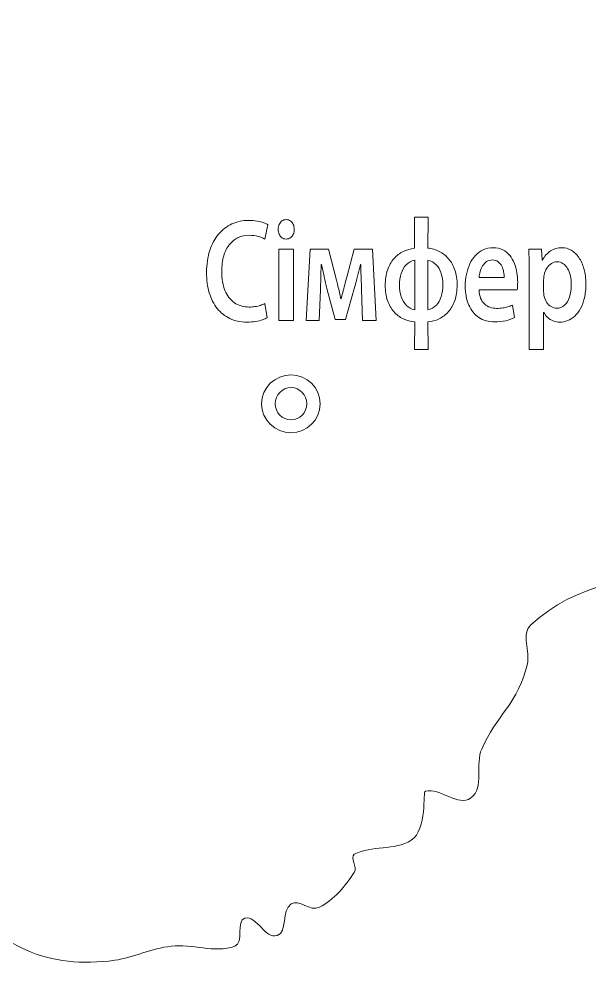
# Model space of a CAD drawing. Header units: millimetres. Extents: x -411 to 410, y -37 to 395.
# Drawn here: x 258.08 to 279.83, y -36.67 to -0.48 of the extents above; entities that cross this region are included whole.
import ezdxf

# ---------------------------------------------------------------- set-up
doc = ezdxf.new("R2010")
doc.units = ezdxf.units.MM
doc.header["$MEASUREMENT"] = 0
doc.layers.add('layer 1', color=7, linetype='Continuous')

msp = doc.modelspace()

# ---------------------------------------------------------------- linework, layer by layer
at = {"layer": 'layer 1', "color": 53, "lineweight": 20}
msp.add_open_spline([(253.2498, 28.8409), (253.2498, 28.8409), (253.658, 29.173), (253.658, 29.173), (253.658, 29.173), (253.658, 29.173), (252.7892, 31.8048), (252.7892, 31.8048), (252.7892, 31.8048), (252.7892, 31.8048), (254.1441, 32.3415), (254.1441, 32.3415), (254.1441, 32.3415), (254.1441, 32.3415), (255.2672, 31.3955), (255.2672, 31.3955), (255.2672, 31.3955), (255.2672, 31.3955), (260.7101, 31.268), (260.7101, 31.268), (260.7101, 31.268), (260.7101, 31.268), (262.1136, 29.9906), (262.1136, 29.9906), (262.1136, 29.9906), (262.1136, 29.9906), (264.2875, 28.5591), (264.2875, 28.5591), (264.2875, 28.5591), (264.2875, 28.5591), (268.3744, 26.6953), (268.3744, 26.6953), (268.3744, 26.6953), (268.3744, 26.6953), (273.3557, 26.4132), (273.3557, 26.4132), (273.3557, 26.4132), (273.3557, 26.4132), (275.3745, 23.0659), (275.3745, 23.0659), (275.3745, 23.0659), (275.3745, 23.0659), (276.9072, 23.1176), (276.9072, 23.1176), (276.9072, 23.1176), (276.9072, 23.1176), (278.4651, 24.3437), (278.4651, 24.3437), (278.4651, 24.3437), (278.4651, 24.3437), (278.9516, 24.4719), (278.9516, 24.4719), (278.9516, 24.4719), (279.1814, 23.9341), (280.1515, 23.5007), (280.281, 23.0659), (280.281, 23.0659), (280.3816, 22.5819), (280.0499, 22.0706), (280.0003, 21.5835), (280.0003, 21.5835), (279.973, 21.2263), (280.2035, 20.7932), (280.0003, 20.511), (280.0003, 20.511), (279.7691, 20.2044), (279.2578, 20.3081), (278.9254, 20.1031), (278.9254, 20.1031), (278.0834, 19.5667), (274.6345, 15.7854), (277.5715, 16.884), (277.5715, 16.884), (277.9549, 17.0112), (278.2115, 17.4197), (278.5164, 17.675), (278.5164, 17.675), (279.283, 18.3661), (282.3243, 21.6868), (283.4987, 21.1766), (283.4987, 21.1766), (283.9838, 20.972), (281.5822, 19.3101), (281.4806, 19.1582), (281.4806, 19.1582), (281.2263, 18.7237), (280.918, 17.9313), (281.3528, 17.675), (281.3528, 17.675), (281.8637, 17.3695), (283.3713, 19.1582), (284.0358, 18.494), (284.0358, 18.494), (284.4189, 18.1105), (284.4189, 17.4197), (284.2911, 16.884), (284.2911, 16.884), (284.163, 16.296), (283.3713, 15.989), (283.3713, 15.4027), (283.3713, 15.4027), (283.3713, 14.0732), (286.1053, 16.1437), (286.3089, 16.2191), (286.3089, 16.2191), (286.5914, 16.2698), (287.1009, 15.9387), (286.9983, 15.6576), (286.9983, 15.6576), (286.7688, 15.1715), (285.9768, 15.1715), (285.6467, 14.7374), (285.6467, 14.7374), (285.4914, 14.509), (285.3639, 13.8944), (285.6467, 13.9202), (285.6467, 13.9202), (286.1053, 13.9457), (287.9429, 15.7334), (287.7913, 14.2017), (287.7913, 14.2017), (287.7658, 13.8689), (286.9486, 13.5113), (287.2546, 13.3835), (287.2546, 13.3835), (287.9191, 13.1027), (288.736, 13.7673), (289.4016, 13.5113), (289.4016, 13.5113), (289.8866, 13.359), (290.0393, 12.7196), (290.3462, 12.3097), (290.3462, 12.3097), (291.1124, 11.315), (294.6894, 7.0214), (293.8468, 5.847), (293.8468, 5.847), (293.309, 5.1311), (292.0836, 5.2589), (291.4186, 4.646), (291.4186, 4.646), (291.0883, 4.3394), (291.2147, 3.7255), (291.0121, 3.3166), (291.0121, 3.3166), (290.8568, 2.9083), (290.2701, 2.6541), (290.3462, 2.2196), (290.3462, 2.2196), (290.3958, 1.8865), (290.9336, 1.6567), (291.2915, 1.6815), (291.2915, 1.6815), (292.9517, 1.9123), (292.1339, 4.0586), (292.2376, 3.9822), (292.2376, 3.9822), (293.2835, 3.0875), (293.4117, 0.5071), (295.1745, 0.7617), (295.1745, 0.7617), (295.5325, 0.7889), (295.6361, 1.4011), (295.992, 1.4262), (295.992, 1.4262), (296.505, 1.4518), (297.0652, 1.2226), (297.4745, 0.8909), (297.4745, 0.8909), (297.7807, 0.6346), (297.6529, -0.0297), (298.0112, -0.1833), (298.0112, -0.1833), (299.0072, -0.6432), (300.2591, -0.3611), (301.2296, -0.8461), (301.2296, -0.8461), (301.664, -1.077), (301.4587, -1.972), (301.8938, -2.2014), (301.8938, -2.2014), (302.1742, -2.3534), (302.2776, -1.6392), (302.5839, -1.5359), (302.5839, -1.5359), (302.8395, -1.4349), (303.1199, -1.7663), (303.3759, -1.6647), (303.3759, -1.6647), (304.9865, -1.026), (302.7379, -0.3611), (302.3024, -0.0548), (302.3024, -0.0548), (301.7929, 0.3031), (301.2558, 0.6859), (300.8214, 1.1462), (300.8214, 1.1462), (300.3614, 1.6815), (300.1313, 2.3974), (299.6211, 2.9083), (299.6211, 2.9083), (299.4675, 3.0609), (299.084, 2.8573), (298.9551, 3.0368), (298.9551, 3.0368), (297.9333, 4.2881), (297.2192, 5.7705), (296.248, 7.0731), (296.248, 7.0731), (295.7378, 7.7887), (295.0725, 8.4012), (294.5103, 9.0916), (294.5103, 9.0916), (292.9007, 11.0336), (291.3432, 13.0269), (289.9366, 15.1208), (289.9366, 15.1208), (289.8346, 15.2745), (289.6048, 15.6841), (289.3237, 16.194), (289.3237, 16.194), (289.3237, 16.194), (289.6048, 16.3483), (289.6048, 16.3483), (289.6048, 16.3483), (289.6048, 16.3483), (290.218, 15.989), (290.218, 15.989), (290.218, 15.989), (290.8055, 15.0957), (291.4442, 14.2272), (292.0836, 13.3835), (292.0836, 13.3835), (293.0544, 12.106), (294.2302, 11.0336), (295.1745, 9.7565), (295.1745, 9.7565), (297.6271, 6.5112), (299.5687, 2.2699), (303.3759, 0.3541), (303.3759, 0.3541), (305.8543, -0.8734), (306.5189, 0.4044), (308.7654, 1.2988), (308.7654, 1.2988), (309.1499, 1.4518), (309.6873, 1.2481), (309.9674, 1.5544), (309.9674, 1.5544), (310.8108, 2.4494), (312.3952, 7.7638), (313.8772, 7.4814), (313.8772, 7.4814), (314.9501, 7.2526), (313.5448, 5.591), (313.7229, 5.1828), (313.7229, 5.1828), (314.1842, 4.2116), (316.7635, 3.3683), (317.7599, 3.4461), (317.7599, 3.4461), (319.3691, 3.5725), (319.4459, 6.0513), (320.1859, 7.0731), (320.1859, 7.0731), (320.3657, 7.3273), (320.8253, 7.0731), (321.1319, 7.2009), (321.1319, 7.2009), (321.566, 7.4311), (321.8216, 8.0432), (322.3319, 8.1462), (322.3319, 8.1462), (323.509, 8.3767), (324.7596, 7.9933), (325.9616, 8.1462), (325.9616, 8.1462), (326.2675, 8.1724), (326.446, 8.7588), (326.7526, 8.683), (326.7526, 8.683), (327.4936, 8.5028), (327.9529, 7.737), (328.6439, 7.4814), (328.6439, 7.4814), (329.1542, 7.2774), (330.0991, 7.8131), (330.7906, 7.6102), (330.7906, 7.6102), (331.2491, 7.4814), (331.5558, 6.9959), (332.0171, 6.945), (332.0171, 6.945), (332.5007, 6.8681), (332.9868, 7.3025), (333.4726, 7.2009), (333.4726, 7.2009), (333.7537, 7.1496), (333.8309, 6.7417), (334.0087, 6.5367), (334.0087, 6.5367), (334.4176, 6.0768), (334.9033, 5.7705), (335.0567, 5.386), (335.0567, 5.386), (335.0567, 5.386), (334.9278, 4.6722), (334.9278, 4.6722), (334.9278, 4.6722), (334.8517, 4.5441), (334.7246, 4.3911), (334.5706, 4.2371), (334.5706, 4.2371), (333.4209, 3.2143), (331.3012, 5.1056), (330.6621, 3.7004), (330.6621, 3.7004), (330.4578, 3.2924), (331.5558, 2.9083), (331.328, 2.5004), (331.328, 2.5004), (331.071, 1.9888), (330.0991, 2.3974), (329.7168, 1.963), (329.7168, 1.963), (329.2048, 1.3763), (330.0234, 0.2787), (329.9968, -0.3097), (329.9968, -0.3097), (329.9724, -0.822), (329.5886, -1.2816), (329.5886, -1.7918), (329.5886, -1.7918), (329.5886, -2.661), (329.6926, -3.5557), (329.9968, -4.3477), (329.9968, -4.3477), (330.1512, -4.8063), (331.071, -4.9599), (330.9428, -5.4195), (330.9428, -5.4195), (330.6621, -6.3921), (329.8952, -7.2344), (329.0515, -7.7198), (329.0515, -7.7198), (328.491, -8.0268), (327.7751, -7.3866), (327.1612, -7.5655), (327.1612, -7.5655), (326.498, -7.7708), (326.1146, -8.6131), (325.4245, -8.7926), (325.4245, -8.7926), (324.7596, -8.9445), (324.0709, -8.5883), (323.4067, -8.5118), (323.4067, -8.5118), (322.7673, -8.4605), (319.9058, -8.1284), (319.3691, -8.384), (319.3691, -8.384), (318.8086, -8.6651), (318.6025, -9.4565), (318.0413, -9.7372), (318.0413, -9.7372), (317.3764, -10.0194), (316.5596, -9.7893), (315.8685, -9.9939), (315.8685, -9.9939), (315.41, -10.1462), (315.0531, -11.0912), (314.6668, -10.8118), (314.6668, -10.8118), (314.0299, -10.3253), (314.362, -9.1505), (313.8772, -8.5118), (313.8772, -8.5118), (312.8041, -7.1317), (308.5115, -6.0083), (306.8768, -6.3655), (306.8768, -6.3655), (305.9053, -6.5953), (302.0985, -9.0482), (302.712, -10.2747), (302.712, -10.2747), (302.8905, -10.6068), (303.7073, -10.5565), (303.6574, -10.9382), (303.6574, -10.9382), (303.6057, -11.3227), (302.865, -11.0912), (302.5839, -11.3471), (302.5839, -11.3471), (301.7402, -12.1137), (302.6114, -12.8282), (302.4306, -13.0852), (302.4306, -13.0852), (301.869, -13.9275), (300.6677, -11.2451), (299.2121, -12.8282), (299.2121, -12.8282), (298.9042, -13.1617), (299.084, -13.7742), (298.8019, -14.1576), (298.8019, -14.1576), (298.2665, -14.9752), (296.6824, -15.103), (296.4013, -15.6394), (296.4013, -15.6394), (296.0692, -16.2781), (296.4781, -17.0967), (296.248, -17.7864), (296.248, -17.7864), (295.9155, -18.833), (295.0991, -20.0863), (293.8468, -19.3959), (293.8468, -19.3959), (293.5398, -19.2426), (293.6945, -18.6797), (293.4375, -18.4757), (293.4375, -18.4757), (293.208, -18.2704), (291.4442, -17.7336), (291.1644, -17.7864), (291.1644, -17.7864), (290.4744, -17.9142), (289.9125, -18.3989), (289.2731, -18.6035), (289.2731, -18.6035), (288.7887, -18.7565), (288.276, -18.7317), (287.7913, -18.8599), (287.7913, -18.8599), (287.3824, -18.9866), (286.9983, -19.2426), (286.5914, -19.3959), (286.5914, -19.3959), (286.0536, -19.6005), (285.4659, -19.6767), (284.9808, -19.932), (284.9808, -19.932), (284.4189, -20.2124), (284.0616, -20.7753), (283.4987, -21.0044), (283.4987, -21.0044), (281.5068, -21.8991), (279.3098, -21.9246), (277.5715, -23.5603), (277.5715, -23.5603), (277.2138, -23.9169), (277.5459, -24.5553), (277.4443, -25.041), (277.4443, -25.041), (277.1115, -26.5224), (276.243, -27.0344), (275.7059, -28.2863), (275.7059, -28.2863), (275.4503, -28.8479), (275.8089, -29.767), (275.298, -30.1515), (275.298, -30.1515), (274.8123, -30.5091), (274.1236, -29.7419), (273.5603, -29.8962), (273.5603, -29.8962), (273.4583, -29.8962), (273.6361, -31.3525), (273.0236, -31.7604), (273.0236, -31.7604), (272.3855, -32.17), (271.5163, -31.9402), (270.8525, -32.2978), (270.8525, -32.2978), (270.674, -32.4256), (270.9793, -32.7832), (270.8525, -32.9872), (270.8525, -32.9872), (270.521, -33.4984), (270.0853, -34.0348), (269.5237, -34.3156), (269.5237, -34.3156), (269.1912, -34.4944), (268.7324, -33.9848), (268.4502, -34.1881), (268.4502, -34.1881), (268.0678, -34.4431), (268.3224, -35.2613), (267.9152, -35.3884), (267.9152, -35.3884), (267.4535, -35.5424), (267.1476, -34.6226), (266.6877, -34.7242), (266.6877, -34.7242), (266.3311, -34.8262), (266.6619, -35.6692), (266.3046, -35.7984), (266.3046, -35.7984), (265.5377, -36.0788), (264.6696, -35.695), (263.8775, -35.7984), (263.8775, -35.7984), (263.1361, -35.8745), (262.4471, -36.2311), (261.7323, -36.3341), (261.7323, -36.3341), (259.2532, -36.6662), (257.1582, -35.8745), (255.9576, -33.6507), (255.9576, -33.6507), (255.7802, -33.3175), (256.0089, -32.7563), (255.6762, -32.5789), (255.6762, -32.5789), (254.6037, -32.0167), (253.2246, -32.8601), (252.4567, -32.5789), (252.4567, -32.5789), (252.0481, -32.4256), (251.8445, -31.915), (251.5114, -31.6332), (251.5114, -31.6332), (251.1803, -31.378), (250.6694, -31.3015), (250.4389, -30.9676), (250.4389, -30.9676), (250.0551, -30.4075), (249.6203, -29.7419), (249.7747, -29.078), (249.7747, -29.078), (249.8253, -28.7208), (250.338, -29.665), (250.6945, -29.6147), (250.6945, -29.6147), (250.925, -29.5896), (250.5667, -29.1038), (250.6945, -28.9512), (250.6945, -28.9512), (251.2072, -28.3897), (252.3809, -28.3377), (252.9945, -27.8767), (252.9945, -27.8767), (254.7315, -26.498), (252.9166, -23.9948), (253.1216, -22.3587), (253.1216, -22.3587), (253.2246, -21.5405), (253.6332, -20.7753), (254.0666, -20.0863), (254.0666, -20.0863), (254.3225, -19.6767), (255.0633, -19.6005), (255.1404, -19.14), (255.1404, -19.14), (255.395, -17.4526), (255.3451, -15.6911), (255.0119, -14.0295), (255.0119, -14.0295), (254.3997, -11.0419), (252.0746, -8.3327), (249.2383, -7.3105), (249.2383, -7.3105), (248.5992, -7.0818), (247.8585, -7.2344), (247.2201, -7.4376), (247.2201, -7.4376), (246.682, -7.6178), (246.4019, -8.3075), (245.8659, -8.384), (245.8659, -8.384), (245.2268, -8.4863), (242.4931, -7.0049), (241.9574, -6.6456), (241.9574, -6.6456), (240.2707, -5.446), (239.5293, -3.504), (237.7923, -2.2014), (237.7923, -2.2014), (237.2569, -1.7918), (236.8466, -1.1025), (236.1828, -1.0001), (236.1828, -1.0001), (234.7765, -0.7707), (231.7886, -0.8734), (230.5369, -1.7918), (230.5369, -1.7918), (230.0005, -2.2259), (229.7442, -3.0696), (229.0793, -3.2742), (229.0793, -3.2742), (228.2111, -3.5557), (225.248, -2.2014), (224.6345, -1.6647), (224.6345, -1.6647), (224.4305, -1.4855), (224.9934, -1.1276), (224.8897, -0.8461), (224.8897, -0.8461), (224.7874, -0.4369), (223.9192, -0.1833), (224.0987, 0.2249), (224.0987, 0.2249), (225.0954, 2.4494), (227.9814, 3.4964), (229.871, 4.7745), (229.871, 4.7745), (230.5879, 5.2589), (231.0472, 6.2804), (231.8909, 6.4085), (231.8909, 6.4085), (232.3511, 6.4595), (232.1207, 5.2844), (232.5547, 5.1828), (232.5547, 5.1828), (232.9892, 5.0808), (233.4997, 5.5645), (233.6279, 5.9999), (233.6279, 5.9999), (233.806, 6.5112), (233.0415, 7.1757), (233.3722, 7.6102), (233.3722, 7.6102), (234.2928, 8.8873), (235.6722, 9.8319), (237.0003, 10.7018), (237.0003, 10.7018), (238.2774, 11.5452), (240.1425, 11.5452), (241.1647, 12.7196), (241.1647, 12.7196), (241.984, 13.6398), (241.318, 15.2989), (241.9574, 16.3483), (241.9574, 16.3483), (242.1865, 16.6791), (242.3657, 13.7163), (243.8471, 13.9202), (243.8471, 13.9202), (245.1242, 14.0987), (246.3, 14.7887), (247.3483, 15.5294), (247.3483, 15.5294), (247.986, 15.989), (248.1903, 16.9333), (248.83, 17.4197), (248.83, 17.4197), (249.2631, 17.7529), (249.8767, 17.8287), (250.4389, 17.8287), (250.4389, 17.8287), (250.8992, 17.8287), (251.3333, 17.3185), (251.7677, 17.4197), (251.7677, 17.4197), (252.2772, 17.5228), (252.7389, 19.03), (253.658, 19.1582), (253.658, 19.1582), (254.2967, 19.2598), (254.9603, 18.3393), (255.5483, 18.62), (255.5483, 18.62), (255.9828, 18.8261), (255.446, 19.6687), (255.6762, 20.1031), (255.6762, 20.1031), (255.804, 20.3329), (258.0781, 21.2531), (257.5661, 21.5835), (257.5661, 21.5835), (256.7744, 22.0954), (255.6762, 21.8405), (254.7315, 21.8405), (254.7315, 21.8405), (254.3997, 21.8405), (253.862, 21.2531), (253.7869, 21.5835), (253.7869, 21.5835), (253.5051, 23.0918), (254.0666, 24.6255), (253.9395, 26.1572), (253.9395, 26.1572), (253.8895, 26.5413), (253.6332, 27.4095), (253.2246, 28.1254), (253.2246, 28.1254), (253.2246, 28.1254), (253.2498, 28.8409), (253.2498, 28.8409)], degree=3, knots=[0, 0, 0, 0, 0.0057803, 0.0057803, 0.0057803, 0.0057803, 0.0115607, 0.0115607, 0.0115607, 0.0115607, 0.017341, 0.017341, 0.017341, 0.017341, 0.0231214, 0.0231214, 0.0231214, 0.0231214, 0.0289017, 0.0289017, 0.0289017, 0.0289017, 0.0346821, 0.0346821, 0.0346821, 0.0346821, 0.0404624, 0.0404624, 0.0404624, 0.0404624, 0.0462428, 0.0462428, 0.0462428, 0.0462428, 0.0520231, 0.0520231, 0.0520231, 0.0520231, 0.0578035, 0.0578035, 0.0578035, 0.0578035, 0.0635838, 0.0635838, 0.0635838, 0.0635838, 0.0693642, 0.0693642, 0.0693642, 0.0693642, 0.0751445, 0.0751445, 0.0751445, 0.0751445, 0.0809249, 0.0809249, 0.0809249, 0.0809249, 0.0867052, 0.0867052, 0.0867052, 0.0867052, 0.0924855, 0.0924855, 0.0924855, 0.0924855, 0.0982659, 0.0982659, 0.0982659, 0.0982659, 0.1040462, 0.1040462, 0.1040462, 0.1040462, 0.1098266, 0.1098266, 0.1098266, 0.1098266, 0.1156069, 0.1156069, 0.1156069, 0.1156069, 0.1213873, 0.1213873, 0.1213873, 0.1213873, 0.1271676, 0.1271676, 0.1271676, 0.1271676, 0.132948, 0.132948, 0.132948, 0.132948, 0.1387283, 0.1387283, 0.1387283, 0.1387283, 0.1445087, 0.1445087, 0.1445087, 0.1445087, 0.150289, 0.150289, 0.150289, 0.150289, 0.1560694, 0.1560694, 0.1560694, 0.1560694, 0.1618497, 0.1618497, 0.1618497, 0.1618497, 0.1676301, 0.1676301, 0.1676301, 0.1676301, 0.1734104, 0.1734104, 0.1734104, 0.1734104, 0.1791908, 0.1791908, 0.1791908, 0.1791908, 0.1849711, 0.1849711, 0.1849711, 0.1849711, 0.1907514, 0.1907514, 0.1907514, 0.1907514, 0.1965318, 0.1965318, 0.1965318, 0.1965318, 0.2023121, 0.2023121, 0.2023121, 0.2023121, 0.2080925, 0.2080925, 0.2080925, 0.2080925, 0.2138728, 0.2138728, 0.2138728, 0.2138728, 0.2196532, 0.2196532, 0.2196532, 0.2196532, 0.2254335, 0.2254335, 0.2254335, 0.2254335, 0.2312139, 0.2312139, 0.2312139, 0.2312139, 0.2369942, 0.2369942, 0.2369942, 0.2369942, 0.2427746, 0.2427746, 0.2427746, 0.2427746, 0.2485549, 0.2485549, 0.2485549, 0.2485549, 0.2543353, 0.2543353, 0.2543353, 0.2543353, 0.2601156, 0.2601156, 0.2601156, 0.2601156, 0.265896, 0.265896, 0.265896, 0.265896, 0.2716763, 0.2716763, 0.2716763, 0.2716763, 0.2774566, 0.2774566, 0.2774566, 0.2774566, 0.283237, 0.283237, 0.283237, 0.283237, 0.2890173, 0.2890173, 0.2890173, 0.2890173, 0.2947977, 0.2947977, 0.2947977, 0.2947977, 0.300578, 0.300578, 0.300578, 0.300578, 0.3063584, 0.3063584, 0.3063584, 0.3063584, 0.3121387, 0.3121387, 0.3121387, 0.3121387, 0.3179191, 0.3179191, 0.3179191, 0.3179191, 0.3236994, 0.3236994, 0.3236994, 0.3236994, 0.3294798, 0.3294798, 0.3294798, 0.3294798, 0.3352601, 0.3352601, 0.3352601, 0.3352601, 0.3410405, 0.3410405, 0.3410405, 0.3410405, 0.3468208, 0.3468208, 0.3468208, 0.3468208, 0.3526012, 0.3526012, 0.3526012, 0.3526012, 0.3583815, 0.3583815, 0.3583815, 0.3583815, 0.3641618, 0.3641618, 0.3641618, 0.3641618, 0.3699422, 0.3699422, 0.3699422, 0.3699422, 0.3757225, 0.3757225, 0.3757225, 0.3757225, 0.3815029, 0.3815029, 0.3815029, 0.3815029, 0.3872832, 0.3872832, 0.3872832, 0.3872832, 0.3930636, 0.3930636, 0.3930636, 0.3930636, 0.3988439, 0.3988439, 0.3988439, 0.3988439, 0.4046243, 0.4046243, 0.4046243, 0.4046243, 0.4104046, 0.4104046, 0.4104046, 0.4104046, 0.416185, 0.416185, 0.416185, 0.416185, 0.4219653, 0.4219653, 0.4219653, 0.4219653, 0.4277457, 0.4277457, 0.4277457, 0.4277457, 0.433526, 0.433526, 0.433526, 0.433526, 0.4393064, 0.4393064, 0.4393064, 0.4393064, 0.4450867, 0.4450867, 0.4450867, 0.4450867, 0.4508671, 0.4508671, 0.4508671, 0.4508671, 0.4566474, 0.4566474, 0.4566474, 0.4566474, 0.4624277, 0.4624277, 0.4624277, 0.4624277, 0.4682081, 0.4682081, 0.4682081, 0.4682081, 0.4739884, 0.4739884, 0.4739884, 0.4739884, 0.4797688, 0.4797688, 0.4797688, 0.4797688, 0.4855491, 0.4855491, 0.4855491, 0.4855491, 0.4913295, 0.4913295, 0.4913295, 0.4913295, 0.4971098, 0.4971098, 0.4971098, 0.4971098, 0.5028902, 0.5028902, 0.5028902, 0.5028902, 0.5086705, 0.5086705, 0.5086705, 0.5086705, 0.5144509, 0.5144509, 0.5144509, 0.5144509, 0.5202312, 0.5202312, 0.5202312, 0.5202312, 0.5260116, 0.5260116, 0.5260116, 0.5260116, 0.5317919, 0.5317919, 0.5317919, 0.5317919, 0.5375723, 0.5375723, 0.5375723, 0.5375723, 0.5433526, 0.5433526, 0.5433526, 0.5433526, 0.5491329, 0.5491329, 0.5491329, 0.5491329, 0.5549133, 0.5549133, 0.5549133, 0.5549133, 0.5606936, 0.5606936, 0.5606936, 0.5606936, 0.566474, 0.566474, 0.566474, 0.566474, 0.5722543, 0.5722543, 0.5722543, 0.5722543, 0.5780347, 0.5780347, 0.5780347, 0.5780347, 0.583815, 0.583815, 0.583815, 0.583815, 0.5895954, 0.5895954, 0.5895954, 0.5895954, 0.5953757, 0.5953757, 0.5953757, 0.5953757, 0.6011561, 0.6011561, 0.6011561, 0.6011561, 0.6069364, 0.6069364, 0.6069364, 0.6069364, 0.6127168, 0.6127168, 0.6127168, 0.6127168, 0.6184971, 0.6184971, 0.6184971, 0.6184971, 0.6242775, 0.6242775, 0.6242775, 0.6242775, 0.6300578, 0.6300578, 0.6300578, 0.6300578, 0.6358382, 0.6358382, 0.6358382, 0.6358382, 0.6416185, 0.6416185, 0.6416185, 0.6416185, 0.6473988, 0.6473988, 0.6473988, 0.6473988, 0.6531792, 0.6531792, 0.6531792, 0.6531792, 0.6589595, 0.6589595, 0.6589595, 0.6589595, 0.6647399, 0.6647399, 0.6647399, 0.6647399, 0.6705202, 0.6705202, 0.6705202, 0.6705202, 0.6763006, 0.6763006, 0.6763006, 0.6763006, 0.6820809, 0.6820809, 0.6820809, 0.6820809, 0.6878613, 0.6878613, 0.6878613, 0.6878613, 0.6936416, 0.6936416, 0.6936416, 0.6936416, 0.699422, 0.699422, 0.699422, 0.699422, 0.7052023, 0.7052023, 0.7052023, 0.7052023, 0.7109827, 0.7109827, 0.7109827, 0.7109827, 0.716763, 0.716763, 0.716763, 0.716763, 0.7225434, 0.7225434, 0.7225434, 0.7225434, 0.7283237, 0.7283237, 0.7283237, 0.7283237, 0.734104, 0.734104, 0.734104, 0.734104, 0.7398844, 0.7398844, 0.7398844, 0.7398844, 0.7456647, 0.7456647, 0.7456647, 0.7456647, 0.7514451, 0.7514451, 0.7514451, 0.7514451, 0.7572254, 0.7572254, 0.7572254, 0.7572254, 0.7630058, 0.7630058, 0.7630058, 0.7630058, 0.7687861, 0.7687861, 0.7687861, 0.7687861, 0.7745665, 0.7745665, 0.7745665, 0.7745665, 0.7803468, 0.7803468, 0.7803468, 0.7803468, 0.7861272, 0.7861272, 0.7861272, 0.7861272, 0.7919075, 0.7919075, 0.7919075, 0.7919075, 0.7976879, 0.7976879, 0.7976879, 0.7976879, 0.8034682, 0.8034682, 0.8034682, 0.8034682, 0.8092486, 0.8092486, 0.8092486, 0.8092486, 0.8150289, 0.8150289, 0.8150289, 0.8150289, 0.8208092, 0.8208092, 0.8208092, 0.8208092, 0.8265896, 0.8265896, 0.8265896, 0.8265896, 0.8323699, 0.8323699, 0.8323699, 0.8323699, 0.8381503, 0.8381503, 0.8381503, 0.8381503, 0.8439306, 0.8439306, 0.8439306, 0.8439306, 0.849711, 0.849711, 0.849711, 0.849711, 0.8554913, 0.8554913, 0.8554913, 0.8554913, 0.8612717, 0.8612717, 0.8612717, 0.8612717, 0.867052, 0.867052, 0.867052, 0.867052, 0.8728324, 0.8728324, 0.8728324, 0.8728324, 0.8786127, 0.8786127, 0.8786127, 0.8786127, 0.8843931, 0.8843931, 0.8843931, 0.8843931, 0.8901734, 0.8901734, 0.8901734, 0.8901734, 0.8959538, 0.8959538, 0.8959538, 0.8959538, 0.9017341, 0.9017341, 0.9017341, 0.9017341, 0.9075145, 0.9075145, 0.9075145, 0.9075145, 0.9132948, 0.9132948, 0.9132948, 0.9132948, 0.9190751, 0.9190751, 0.9190751, 0.9190751, 0.9248555, 0.9248555, 0.9248555, 0.9248555, 0.9306358, 0.9306358, 0.9306358, 0.9306358, 0.9364162, 0.9364162, 0.9364162, 0.9364162, 0.9421965, 0.9421965, 0.9421965, 0.9421965, 0.9479769, 0.9479769, 0.9479769, 0.9479769, 0.9537572, 0.9537572, 0.9537572, 0.9537572, 0.9595376, 0.9595376, 0.9595376, 0.9595376, 0.9653179, 0.9653179, 0.9653179, 0.9653179, 0.9710983, 0.9710983, 0.9710983, 0.9710983, 0.9768786, 0.9768786, 0.9768786, 0.9768786, 0.982659, 0.982659, 0.982659, 0.982659, 0.9884393, 0.9884393, 0.9884393, 0.9884393, 1, 1, 1, 1], dxfattribs=at)
at = {"layer": 'layer 1', "color": 250, "lineweight": 20}
for points, knots in [([(267.4498, -11.3161), (267.4, -11.3421), (267.3428, -11.3653), (267.2782, -11.3858), (267.2782, -11.3858), (267.2136, -11.4053), (267.1445, -11.421), (267.0717, -11.4322), (267.0717, -11.4322), (266.999, -11.4443), (266.9262, -11.4498), (266.8527, -11.4498), (266.8527, -11.4498), (266.6306, -11.4489), (266.442, -11.3932), (266.286, -11.2836), (266.286, -11.2836), (266.13, -11.1741), (266.0112, -11.0181), (265.9295, -10.8157), (265.9295, -10.8157), (265.847, -10.6143), (265.8061, -10.3738), (265.8054, -10.0962), (265.8054, -10.0962), (265.8061, -9.8706), (265.8321, -9.6719), (265.8841, -9.4993), (265.8841, -9.4993), (265.9354, -9.3275), (266.0082, -9.1836), (266.1025, -9.0666), (266.1025, -9.0666), (266.1961, -8.9506), (266.3075, -8.8624), (266.4352, -8.8039), (266.4352, -8.8039), (266.563, -8.7445), (266.7041, -8.7148), (266.8571, -8.7148), (266.8571, -8.7148), (266.9796, -8.7157), (267.0911, -8.7305), (267.1899, -8.7575), (267.1899, -8.7575), (267.2886, -8.7853), (267.374, -8.8197), (267.4453, -8.8596), (267.4453, -8.8596), (267.4453, -8.8596), (267.5612, -8.3137), (267.5612, -8.3137), (267.5612, -8.3137), (267.524, -8.2886), (267.4713, -8.2636), (267.4037, -8.2385), (267.4037, -8.2385), (267.3361, -8.2125), (267.2544, -8.1911), (267.1587, -8.1735), (267.1587, -8.1735), (267.0636, -8.1559), (266.9552, -8.1475), (266.8348, -8.1466), (266.8348, -8.1466), (266.6038, -8.1475), (266.3914, -8.1921), (266.1961, -8.2821), (266.1961, -8.2821), (266.0008, -8.3722), (265.8314, -8.5031), (265.6866, -8.6739), (265.6866, -8.6739), (265.541, -8.8457), (265.4288, -9.0536), (265.3486, -9.2978), (265.3486, -9.2978), (265.2684, -9.5429), (265.2276, -9.8196), (265.2261, -10.1296), (265.2261, -10.1296), (265.2268, -10.4174), (265.2617, -10.6774), (265.3316, -10.9095), (265.3316, -10.9095), (265.4014, -11.1416), (265.5024, -11.3412), (265.6353, -11.5065), (265.6353, -11.5065), (265.7676, -11.6726), (265.928, -11.7998), (266.1173, -11.889), (266.1173, -11.889), (266.306, -11.9781), (266.5199, -12.0226), (266.7591, -12.0236), (266.7591, -12.0236), (266.8816, -12.0226), (266.993, -12.0146), (267.0948, -11.9976), (267.0948, -11.9976), (267.1965, -11.9809), (267.2849, -11.9595), (267.3607, -11.9344), (267.3607, -11.9344), (267.4357, -11.9094), (267.4951, -11.8834), (267.5389, -11.8565), (267.5389, -11.8565), (267.5389, -11.8565), (267.4498, -11.3161), (267.4498, -11.3161)], [0, 0, 0, 0, 0.0344828, 0.0344828, 0.0344828, 0.0344828, 0.0689655, 0.0689655, 0.0689655, 0.0689655, 0.1034483, 0.1034483, 0.1034483, 0.1034483, 0.137931, 0.137931, 0.137931, 0.137931, 0.1724138, 0.1724138, 0.1724138, 0.1724138, 0.2068966, 0.2068966, 0.2068966, 0.2068966, 0.2413793, 0.2413793, 0.2413793, 0.2413793, 0.2758621, 0.2758621, 0.2758621, 0.2758621, 0.3103448, 0.3103448, 0.3103448, 0.3103448, 0.3448276, 0.3448276, 0.3448276, 0.3448276, 0.3793103, 0.3793103, 0.3793103, 0.3793103, 0.4137931, 0.4137931, 0.4137931, 0.4137931, 0.4482759, 0.4482759, 0.4482759, 0.4482759, 0.4827586, 0.4827586, 0.4827586, 0.4827586, 0.5172414, 0.5172414, 0.5172414, 0.5172414, 0.5517241, 0.5517241, 0.5517241, 0.5517241, 0.5862069, 0.5862069, 0.5862069, 0.5862069, 0.6206897, 0.6206897, 0.6206897, 0.6206897, 0.6551724, 0.6551724, 0.6551724, 0.6551724, 0.6896552, 0.6896552, 0.6896552, 0.6896552, 0.7241379, 0.7241379, 0.7241379, 0.7241379, 0.7586207, 0.7586207, 0.7586207, 0.7586207, 0.7931034, 0.7931034, 0.7931034, 0.7931034, 0.8275862, 0.8275862, 0.8275862, 0.8275862, 0.862069, 0.862069, 0.862069, 0.862069, 0.8965517, 0.8965517, 0.8965517, 0.8965517, 0.9310345, 0.9310345, 0.9310345, 0.9310345, 1, 1, 1, 1]), ([(268.2608, -8.1188), (268.1992, -8.1198), (268.1457, -8.1365), (268.0996, -8.168), (268.0996, -8.168), (268.0544, -8.2005), (268.018, -8.2451), (267.9928, -8.3008), (267.9928, -8.3008), (267.9668, -8.3574), (267.9541, -8.4206), (267.9534, -8.492), (267.9534, -8.492), (267.9541, -8.5598), (267.9668, -8.6211), (267.9912, -8.6768), (267.9912, -8.6768), (268.0165, -8.7316), (268.0514, -8.776), (268.0967, -8.8086), (268.0967, -8.8086), (268.142, -8.842), (268.1954, -8.8588), (268.2564, -8.8597), (268.2564, -8.8597), (268.3203, -8.8588), (268.376, -8.842), (268.4228, -8.8086), (268.4228, -8.8086), (268.4688, -8.7761), (268.5044, -8.7316), (268.5297, -8.6768), (268.5297, -8.6768), (268.555, -8.6211), (268.5684, -8.5598), (268.5684, -8.492), (268.5684, -8.492), (268.5664, -8.4206), (268.5535, -8.3574), (268.5282, -8.3008), (268.5282, -8.3008), (268.503, -8.2451), (268.468, -8.2005), (268.4228, -8.168), (268.4228, -8.168), (268.3775, -8.1365), (268.3232, -8.1198), (268.2608, -8.1188)], [0, 0, 0, 0, 0.0769231, 0.0769231, 0.0769231, 0.0769231, 0.1538462, 0.1538462, 0.1538462, 0.1538462, 0.2307692, 0.2307692, 0.2307692, 0.2307692, 0.3076923, 0.3076923, 0.3076923, 0.3076923, 0.3846154, 0.3846154, 0.3846154, 0.3846154, 0.4615385, 0.4615385, 0.4615385, 0.4615385, 0.5384615, 0.5384615, 0.5384615, 0.5384615, 0.6153846, 0.6153846, 0.6153846, 0.6153846, 0.6923077, 0.6923077, 0.6923077, 0.6923077, 0.7692308, 0.7692308, 0.7692308, 0.7692308, 0.8461538, 0.8461538, 0.8461538, 0.8461538, 1, 1, 1, 1]), ([(273.145, -8.0297), (273.145, -8.0297), (273.149, -9.2106), (273.149, -9.2106), (273.149, -9.2106), (272.9945, -9.2273), (272.8497, -9.2691), (272.7145, -9.335), (272.7145, -9.335), (272.5801, -9.4019), (272.4612, -9.4938), (272.3595, -9.6117), (272.3595, -9.6117), (272.257, -9.7296), (272.1768, -9.8726), (272.1188, -10.0425), (272.1188, -10.0425), (272.0609, -10.2124), (272.0312, -10.4083), (272.0305, -10.6311), (272.0305, -10.6311), (272.0312, -10.8446), (272.0609, -11.034), (272.1181, -11.1993), (272.1181, -11.1993), (272.176, -11.3654), (272.2556, -11.5066), (272.358, -11.6235), (272.358, -11.6235), (272.4605, -11.7396), (272.5794, -11.8315), (272.7145, -11.8974), (272.7145, -11.8974), (272.8504, -11.9643), (272.9968, -12.0042), (273.1535, -12.0181), (273.1535, -12.0181), (273.1535, -12.0181), (273.1445, -13.0653), (273.1445, -13.0653), (273.1445, -13.0653), (273.1445, -13.0653), (273.6614, -13.0653), (273.6614, -13.0653), (273.6614, -13.0653), (273.6614, -13.0653), (273.6524, -12.0181), (273.6524, -12.0181), (273.6524, -12.0181), (273.8054, -12.0042), (273.9487, -11.9643), (274.0832, -11.8993), (274.0832, -11.8993), (274.2176, -11.8334), (274.3357, -11.7424), (274.439, -11.6254), (274.439, -11.6254), (274.5422, -11.5084), (274.6231, -11.3654), (274.6818, -11.1974), (274.6818, -11.1974), (274.7398, -11.0284), (274.7702, -10.8344), (274.771, -10.6144), (274.771, -10.6144), (274.7702, -10.3999), (274.7412, -10.2087), (274.684, -10.0415), (274.684, -10.0415), (274.6269, -9.8744), (274.5474, -9.7315), (274.4456, -9.6126), (274.4456, -9.6126), (274.3438, -9.4947), (274.2258, -9.4009), (274.0906, -9.3332), (274.0906, -9.3332), (273.9554, -9.2645), (273.8091, -9.2218), (273.6524, -9.2051), (273.6524, -9.2051), (273.6524, -9.2051), (273.6614, -8.0297), (273.6614, -8.0297), (273.6614, -8.0297), (273.6614, -8.0297), (273.1445, -8.0297), (273.1445, -8.0297), (273.1445, -8.0297), (273.1445, -8.0297), (273.145, -8.0297), (273.145, -8.0297)], [0, 0, 0, 0, 0.0416667, 0.0416667, 0.0416667, 0.0416667, 0.0833333, 0.0833333, 0.0833333, 0.0833333, 0.125, 0.125, 0.125, 0.125, 0.1666667, 0.1666667, 0.1666667, 0.1666667, 0.2083333, 0.2083333, 0.2083333, 0.2083333, 0.25, 0.25, 0.25, 0.25, 0.2916667, 0.2916667, 0.2916667, 0.2916667, 0.3333333, 0.3333333, 0.3333333, 0.3333333, 0.375, 0.375, 0.375, 0.375, 0.4166667, 0.4166667, 0.4166667, 0.4166667, 0.4583333, 0.4583333, 0.4583333, 0.4583333, 0.5, 0.5, 0.5, 0.5, 0.5416667, 0.5416667, 0.5416667, 0.5416667, 0.5833333, 0.5833333, 0.5833333, 0.5833333, 0.625, 0.625, 0.625, 0.625, 0.6666667, 0.6666667, 0.6666667, 0.6666667, 0.7083333, 0.7083333, 0.7083333, 0.7083333, 0.75, 0.75, 0.75, 0.75, 0.7916667, 0.7916667, 0.7916667, 0.7916667, 0.8333333, 0.8333333, 0.8333333, 0.8333333, 0.875, 0.875, 0.875, 0.875, 0.9166667, 0.9166667, 0.9166667, 0.9166667, 1, 1, 1, 1]), ([(268.5327, -11.9623), (268.5327, -11.9623), (268.5327, -9.2495), (268.5327, -9.2495), (268.5327, -9.2495), (268.5327, -9.2495), (267.9845, -9.2495), (267.9845, -9.2495), (267.9845, -9.2495), (267.9845, -9.2495), (267.9845, -11.9623), (267.9845, -11.9623), (267.9845, -11.9623), (267.9845, -11.9623), (268.5327, -11.9623), (268.5327, -11.9623)], [0, 0, 0, 0, 0.2, 0.2, 0.2, 0.2, 0.4, 0.4, 0.4, 0.4, 0.6, 0.6, 0.6, 0.6, 1, 1, 1, 1]), ([(269.0228, -11.9623), (269.0228, -11.9623), (269.5175, -11.9623), (269.5175, -11.9623), (269.5175, -11.9623), (269.5175, -11.9623), (269.562, -10.7981), (269.562, -10.7981), (269.562, -10.7981), (269.566, -10.7099), (269.57, -10.6124), (269.574, -10.5056), (269.574, -10.5056), (269.578, -10.3998), (269.581, -10.2893), (269.583, -10.1742), (269.583, -10.1742), (269.585, -10.06), (269.588, -9.9467), (269.589, -9.8344), (269.589, -9.8344), (269.589, -9.8344), (269.6068, -9.8344), (269.6068, -9.8344), (269.6068, -9.8344), (269.6202, -9.8975), (269.635, -9.9681), (269.6514, -10.0452), (269.6514, -10.0452), (269.6678, -10.1222), (269.6841, -10.2011), (269.7019, -10.2838), (269.7019, -10.2838), (269.719, -10.3655), (269.7361, -10.4453), (269.7539, -10.5233), (269.7539, -10.5233), (269.771, -10.6003), (269.7874, -10.6718), (269.8029, -10.7368), (269.8029, -10.7368), (269.8029, -10.7368), (270.1193, -11.9289), (270.1193, -11.9289), (270.1193, -11.9289), (270.1193, -11.9289), (270.5159, -11.9289), (270.5159, -11.9289), (270.5159, -11.9289), (270.5159, -11.9289), (270.8635, -10.709), (270.8635, -10.709), (270.8635, -10.709), (270.8925, -10.6031), (270.917, -10.5112), (270.937, -10.4332), (270.937, -10.4332), (270.9578, -10.3562), (270.9757, -10.2856), (270.992, -10.2225), (270.992, -10.2225), (271.0076, -10.1593), (271.0232, -10.0962), (271.0381, -10.0331), (271.0381, -10.0331), (271.0529, -9.97), (271.0685, -9.9003), (271.0863, -9.8233), (271.0863, -9.8233), (271.0863, -9.8233), (271.0997, -9.8233), (271.0997, -9.8233), (271.0997, -9.8233), (271.1007, -9.9319), (271.1037, -10.0433), (271.1077, -10.1566), (271.1077, -10.1566), (271.1117, -10.2708), (271.1147, -10.3812), (271.1197, -10.488), (271.1197, -10.488), (271.1237, -10.5957), (271.1277, -10.6932), (271.1308, -10.7814), (271.1308, -10.7814), (271.1308, -10.7814), (271.1709, -11.9623), (271.1709, -11.9623), (271.1709, -11.9623), (271.1709, -11.9623), (271.6834, -11.9623), (271.6834, -11.9623), (271.6834, -11.9623), (271.6834, -11.9623), (271.5408, -9.2495), (271.5408, -9.2495), (271.5408, -9.2495), (271.5408, -9.2495), (270.8501, -9.2495), (270.8501, -9.2495), (270.8501, -9.2495), (270.8501, -9.2495), (270.5649, -10.3135), (270.5649, -10.3135), (270.5649, -10.3135), (270.5403, -10.4063), (270.5151, -10.5029), (270.4891, -10.605), (270.4891, -10.605), (270.4624, -10.7071), (270.4371, -10.8046), (270.4141, -10.8984), (270.4141, -10.8984), (270.3903, -10.9912), (270.371, -11.071), (270.3554, -11.1379), (270.3554, -11.1379), (270.3554, -11.1379), (270.3464, -11.1379), (270.3464, -11.1379), (270.3464, -11.1379), (270.33, -11.0608), (270.3115, -10.9782), (270.2907, -10.8909), (270.2907, -10.8909), (270.2699, -10.8046), (270.2498, -10.7201), (270.2298, -10.6393), (270.2298, -10.6393), (270.2097, -10.5586), (270.1927, -10.4889), (270.1771, -10.4304), (270.1771, -10.4304), (270.1771, -10.4304), (269.8696, -9.2495), (269.8696, -9.2495), (269.8696, -9.2495), (269.8696, -9.2495), (269.1788, -9.2495), (269.1788, -9.2495), (269.1788, -9.2495), (269.1788, -9.2495), (269.0228, -11.9623), (269.0228, -11.9623)], [0, 0, 0, 0, 0.027027, 0.027027, 0.027027, 0.027027, 0.0540541, 0.0540541, 0.0540541, 0.0540541, 0.0810811, 0.0810811, 0.0810811, 0.0810811, 0.1081081, 0.1081081, 0.1081081, 0.1081081, 0.1351351, 0.1351351, 0.1351351, 0.1351351, 0.1621622, 0.1621622, 0.1621622, 0.1621622, 0.1891892, 0.1891892, 0.1891892, 0.1891892, 0.2162162, 0.2162162, 0.2162162, 0.2162162, 0.2432432, 0.2432432, 0.2432432, 0.2432432, 0.2702703, 0.2702703, 0.2702703, 0.2702703, 0.2972973, 0.2972973, 0.2972973, 0.2972973, 0.3243243, 0.3243243, 0.3243243, 0.3243243, 0.3513514, 0.3513514, 0.3513514, 0.3513514, 0.3783784, 0.3783784, 0.3783784, 0.3783784, 0.4054054, 0.4054054, 0.4054054, 0.4054054, 0.4324324, 0.4324324, 0.4324324, 0.4324324, 0.4594595, 0.4594595, 0.4594595, 0.4594595, 0.4864865, 0.4864865, 0.4864865, 0.4864865, 0.5135135, 0.5135135, 0.5135135, 0.5135135, 0.5405405, 0.5405405, 0.5405405, 0.5405405, 0.5675676, 0.5675676, 0.5675676, 0.5675676, 0.5945946, 0.5945946, 0.5945946, 0.5945946, 0.6216216, 0.6216216, 0.6216216, 0.6216216, 0.6486486, 0.6486486, 0.6486486, 0.6486486, 0.6756757, 0.6756757, 0.6756757, 0.6756757, 0.7027027, 0.7027027, 0.7027027, 0.7027027, 0.7297297, 0.7297297, 0.7297297, 0.7297297, 0.7567568, 0.7567568, 0.7567568, 0.7567568, 0.7837838, 0.7837838, 0.7837838, 0.7837838, 0.8108108, 0.8108108, 0.8108108, 0.8108108, 0.8378378, 0.8378378, 0.8378378, 0.8378378, 0.8648649, 0.8648649, 0.8648649, 0.8648649, 0.8918919, 0.8918919, 0.8918919, 0.8918919, 0.9189189, 0.9189189, 0.9189189, 0.9189189, 0.9459459, 0.9459459, 0.9459459, 0.9459459, 1, 1, 1, 1]), ([(277.0577, -10.7981), (277.0627, -10.7674), (277.0667, -10.7275), (277.0704, -10.6783), (277.0704, -10.6783), (277.0734, -10.6291), (277.0754, -10.5725), (277.0754, -10.5084), (277.0754, -10.5084), (277.0754, -10.3877), (277.0654, -10.2661), (277.0457, -10.1426), (277.0457, -10.1426), (277.0256, -10.0182), (276.993, -9.8994), (276.9491, -9.7861), (276.9491, -9.7861), (276.9046, -9.6729), (276.8459, -9.5707), (276.7731, -9.4816), (276.7731, -9.4816), (276.7003, -9.3916), (276.6119, -9.3201), (276.5072, -9.2681), (276.5072, -9.2681), (276.4025, -9.2161), (276.2799, -9.1892), (276.1395, -9.1882), (276.1395, -9.1882), (276.0007, -9.1892), (275.8744, -9.2152), (275.7623, -9.2681), (275.7623, -9.2681), (275.6501, -9.3201), (275.5513, -9.3925), (275.4659, -9.4853), (275.4659, -9.4853), (275.3805, -9.5782), (275.3092, -9.6859), (275.252, -9.8093), (275.252, -9.8093), (275.1948, -9.9319), (275.1517, -10.0647), (275.1227, -10.2067), (275.1227, -10.2067), (275.0938, -10.3497), (275.079, -10.4964), (275.079, -10.6477), (275.079, -10.6477), (275.0797, -10.9262), (275.1243, -11.1676), (275.2127, -11.3718), (275.2127, -11.3718), (275.3011, -11.5761), (275.428, -11.7348), (275.5944, -11.8472), (275.5944, -11.8472), (275.7607, -11.9595), (275.962, -12.0161), (276.1975, -12.018), (276.1975, -12.018), (276.3542, -12.0171), (276.4961, -12.0004), (276.6231, -11.9688), (276.6231, -11.9688), (276.7508, -11.9372), (276.8615, -11.8964), (276.9551, -11.8453), (276.9551, -11.8453), (276.9551, -11.8453), (276.8748, -11.3774), (276.8748, -11.3774), (276.8748, -11.3774), (276.8191, -11.4015), (276.7605, -11.4229), (276.7003, -11.4415), (276.7003, -11.4415), (276.6394, -11.46), (276.5748, -11.474), (276.5043, -11.4842), (276.5043, -11.4842), (276.4344, -11.4944), (276.3579, -11.5), (276.2732, -11.5), (276.2732, -11.5), (276.1849, -11.5), (276.1009, -11.487), (276.0222, -11.4591), (276.0222, -11.4591), (275.9435, -11.4322), (275.8737, -11.3895), (275.812, -11.3328), (275.812, -11.3328), (275.7503, -11.2762), (275.7021, -11.2029), (275.6657, -11.1147), (275.6657, -11.1147), (275.6293, -11.0255), (275.6085, -10.9206), (275.6048, -10.7981), (275.6048, -10.7981), (275.6048, -10.7981), (277.0575, -10.7981), (277.0575, -10.7981), (277.0575, -10.7981), (277.0575, -10.7981), (277.0577, -10.7981), (277.0577, -10.7981)], [0, 0, 0, 0, 0.0357143, 0.0357143, 0.0357143, 0.0357143, 0.0714286, 0.0714286, 0.0714286, 0.0714286, 0.1071429, 0.1071429, 0.1071429, 0.1071429, 0.1428571, 0.1428571, 0.1428571, 0.1428571, 0.1785714, 0.1785714, 0.1785714, 0.1785714, 0.2142857, 0.2142857, 0.2142857, 0.2142857, 0.25, 0.25, 0.25, 0.25, 0.2857143, 0.2857143, 0.2857143, 0.2857143, 0.3214286, 0.3214286, 0.3214286, 0.3214286, 0.3571429, 0.3571429, 0.3571429, 0.3571429, 0.3928571, 0.3928571, 0.3928571, 0.3928571, 0.4285714, 0.4285714, 0.4285714, 0.4285714, 0.4642857, 0.4642857, 0.4642857, 0.4642857, 0.5, 0.5, 0.5, 0.5, 0.5357143, 0.5357143, 0.5357143, 0.5357143, 0.5714286, 0.5714286, 0.5714286, 0.5714286, 0.6071429, 0.6071429, 0.6071429, 0.6071429, 0.6428571, 0.6428571, 0.6428571, 0.6428571, 0.6785714, 0.6785714, 0.6785714, 0.6785714, 0.7142857, 0.7142857, 0.7142857, 0.7142857, 0.75, 0.75, 0.75, 0.75, 0.7857143, 0.7857143, 0.7857143, 0.7857143, 0.8214286, 0.8214286, 0.8214286, 0.8214286, 0.8571429, 0.8571429, 0.8571429, 0.8571429, 0.8928571, 0.8928571, 0.8928571, 0.8928571, 0.9285714, 0.9285714, 0.9285714, 0.9285714, 1, 1, 1, 1]), ([(277.5167, -13.0652), (277.5167, -13.0652), (278.0649, -13.0652), (278.0649, -13.0652), (278.0649, -13.0652), (278.0649, -13.0652), (278.0649, -11.6615), (278.0649, -11.6615), (278.0649, -11.6615), (278.0649, -11.6615), (278.0739, -11.6615), (278.0739, -11.6615), (278.0739, -11.6615), (278.1119, -11.7339), (278.1609, -11.798), (278.2211, -11.8518), (278.2211, -11.8518), (278.2819, -11.9057), (278.3518, -11.9484), (278.4305, -11.9781), (278.4305, -11.9781), (278.5085, -12.0078), (278.5931, -12.0226), (278.6845, -12.0236), (278.6845, -12.0236), (278.784, -12.0236), (278.882, -12.0041), (278.9771, -11.966), (278.9771, -11.966), (279.0729, -11.9279), (279.1628, -11.8713), (279.2467, -11.7943), (279.2467, -11.7943), (279.3299, -11.7172), (279.4042, -11.6206), (279.4681, -11.5046), (279.4681, -11.5046), (279.5319, -11.3885), (279.5824, -11.253), (279.6181, -11.097), (279.6181, -11.097), (279.6545, -10.942), (279.6731, -10.7656), (279.6738, -10.5697), (279.6738, -10.5697), (279.6731, -10.3571), (279.6486, -10.1668), (279.601, -9.9969), (279.601, -9.9969), (279.5535, -9.827), (279.4881, -9.6821), (279.4042, -9.5615), (279.4042, -9.5615), (279.3203, -9.4408), (279.2237, -9.3489), (279.1138, -9.2848), (279.1138, -9.2848), (279.0039, -9.2207), (278.8858, -9.1892), (278.7603, -9.1882), (278.7603, -9.1882), (278.5954, -9.1892), (278.4498, -9.2309), (278.325, -9.3126), (278.325, -9.3126), (278.1995, -9.3953), (278.0963, -9.5132), (278.016, -9.6673), (278.016, -9.6673), (278.016, -9.6673), (278.007, -9.6673), (278.007, -9.6673), (278.007, -9.6673), (278.007, -9.6673), (277.9803, -9.2495), (277.9803, -9.2495), (277.9803, -9.2495), (277.9803, -9.2495), (277.499, -9.2495), (277.499, -9.2495), (277.499, -9.2495), (277.503, -9.3767), (277.508, -9.515), (277.5116, -9.6627), (277.5116, -9.6627), (277.5146, -9.8112), (277.5166, -9.9746), (277.5166, -10.1519), (277.5166, -10.1519), (277.5166, -10.1519), (277.5166, -13.0652), (277.5166, -13.0652), (277.5166, -13.0652), (277.5166, -13.0652), (277.5167, -13.0652), (277.5167, -13.0652)], [0, 0, 0, 0, 0.04, 0.04, 0.04, 0.04, 0.08, 0.08, 0.08, 0.08, 0.12, 0.12, 0.12, 0.12, 0.16, 0.16, 0.16, 0.16, 0.2, 0.2, 0.2, 0.2, 0.24, 0.24, 0.24, 0.24, 0.28, 0.28, 0.28, 0.28, 0.32, 0.32, 0.32, 0.32, 0.36, 0.36, 0.36, 0.36, 0.4, 0.4, 0.4, 0.4, 0.44, 0.44, 0.44, 0.44, 0.48, 0.48, 0.48, 0.48, 0.52, 0.52, 0.52, 0.52, 0.56, 0.56, 0.56, 0.56, 0.6, 0.6, 0.6, 0.6, 0.64, 0.64, 0.64, 0.64, 0.68, 0.68, 0.68, 0.68, 0.72, 0.72, 0.72, 0.72, 0.76, 0.76, 0.76, 0.76, 0.8, 0.8, 0.8, 0.8, 0.84, 0.84, 0.84, 0.84, 0.88, 0.88, 0.88, 0.88, 0.92, 0.92, 0.92, 0.92, 1, 1, 1, 1]), ([(273.154, -11.5612), (273.0292, -11.5325), (272.923, -11.474), (272.8361, -11.3876), (272.8361, -11.3876), (272.7492, -11.3004), (272.6838, -11.1908), (272.6385, -11.059), (272.6385, -11.059), (272.5933, -10.9271), (272.5702, -10.7786), (272.5702, -10.6143), (272.5702, -10.6143), (272.5702, -10.4537), (272.5925, -10.306), (272.6363, -10.1733), (272.6363, -10.1733), (272.6801, -10.0396), (272.7455, -9.9282), (272.8324, -9.839), (272.8324, -9.839), (272.9193, -9.7499), (273.0262, -9.6905), (273.154, -9.6617), (273.154, -9.6617), (273.154, -9.6617), (273.154, -11.5612), (273.154, -11.5612)], [0, 0, 0, 0, 0.125, 0.125, 0.125, 0.125, 0.25, 0.25, 0.25, 0.25, 0.375, 0.375, 0.375, 0.375, 0.5, 0.5, 0.5, 0.5, 0.625, 0.625, 0.625, 0.625, 0.75, 0.75, 0.75, 0.75, 1, 1, 1, 1]), ([(273.6531, -9.6617), (273.7779, -9.6924), (273.8833, -9.7518), (273.9688, -9.839), (273.9688, -9.839), (274.0541, -9.9263), (274.1188, -10.0349), (274.1618, -10.1658), (274.1618, -10.1658), (274.2057, -10.2968), (274.228, -10.4425), (274.228, -10.6031), (274.228, -10.6031), (274.228, -10.7674), (274.2057, -10.9169), (274.1618, -11.0506), (274.1618, -11.0506), (274.1188, -11.1843), (274.0541, -11.2957), (273.9688, -11.3848), (273.9688, -11.3848), (273.8833, -11.473), (273.7779, -11.5325), (273.6531, -11.5612), (273.6531, -11.5612), (273.6531, -11.5612), (273.6531, -9.6617), (273.6531, -9.6617)], [0, 0, 0, 0, 0.125, 0.125, 0.125, 0.125, 0.25, 0.25, 0.25, 0.25, 0.375, 0.375, 0.375, 0.375, 0.5, 0.5, 0.5, 0.5, 0.625, 0.625, 0.625, 0.625, 0.75, 0.75, 0.75, 0.75, 1, 1, 1, 1]), ([(275.605, -10.319), (275.61, -10.2485), (275.6236, -10.1742), (275.6451, -10.0981), (275.6451, -10.0981), (275.6674, -10.021), (275.6978, -9.9495), (275.738, -9.8827), (275.738, -9.8827), (275.7781, -9.8168), (275.8293, -9.762), (275.8902, -9.7202), (275.8902, -9.7202), (275.9511, -9.6784), (276.0239, -9.6571), (276.1085, -9.6562), (276.1085, -9.6562), (276.1992, -9.6571), (276.2742, -9.6803), (276.3336, -9.7239), (276.3336, -9.7239), (276.393, -9.7685), (276.4391, -9.8251), (276.4725, -9.8938), (276.4725, -9.8938), (276.5059, -9.9625), (276.5289, -10.034), (276.5416, -10.1092), (276.5416, -10.1092), (276.5549, -10.1853), (276.5601, -10.255), (276.5586, -10.319), (276.5586, -10.319), (276.5586, -10.319), (275.605, -10.319), (275.605, -10.319)], [0, 0, 0, 0, 0.1, 0.1, 0.1, 0.1, 0.2, 0.2, 0.2, 0.2, 0.3, 0.3, 0.3, 0.3, 0.4, 0.4, 0.4, 0.4, 0.5, 0.5, 0.5, 0.5, 0.6, 0.6, 0.6, 0.6, 0.7, 0.7, 0.7, 0.7, 0.8, 0.8, 0.8, 0.8, 1, 1, 1, 1]), ([(278.0649, -10.4082), (278.0649, -10.3803), (278.0669, -10.3515), (278.0699, -10.3218), (278.0699, -10.3218), (278.0739, -10.2921), (278.0779, -10.2633), (278.0825, -10.2355), (278.0825, -10.2355), (278.1026, -10.1343), (278.1375, -10.0461), (278.1857, -9.97), (278.1857, -9.97), (278.2347, -9.8948), (278.2935, -9.8353), (278.361, -9.7926), (278.361, -9.7926), (278.4286, -9.7509), (278.5007, -9.7295), (278.5771, -9.7286), (278.5771, -9.7286), (278.6655, -9.7295), (278.7427, -9.7518), (278.8103, -9.7973), (278.8103, -9.7973), (278.8772, -9.8418), (278.9336, -9.904), (278.979, -9.983), (278.979, -9.983), (279.0243, -10.0628), (279.0584, -10.1547), (279.0815, -10.2596), (279.0815, -10.2596), (279.1045, -10.3645), (279.1163, -10.4769), (279.1163, -10.5976), (279.1163, -10.5976), (279.1163, -10.7767), (279.0941, -10.9336), (279.0503, -11.0673), (279.0503, -11.0673), (279.0064, -11.2019), (278.944, -11.3059), (278.8616, -11.3811), (278.8616, -11.3811), (278.7791, -11.4554), (278.6803, -11.4935), (278.5638, -11.4944), (278.5638, -11.4944), (278.4843, -11.4935), (278.4115, -11.473), (278.3454, -11.4322), (278.3454, -11.4322), (278.2793, -11.3913), (278.2236, -11.3347), (278.1775, -11.2632), (278.1775, -11.2632), (278.1307, -11.1917), (278.0981, -11.1091), (278.078, -11.0153), (278.078, -11.0153), (278.074, -10.9847), (278.07, -10.9541), (278.0676, -10.9225), (278.0676, -10.9225), (278.0656, -10.8919), (278.0646, -10.8594), (278.0646, -10.8259), (278.0646, -10.8259), (278.0646, -10.8259), (278.0646, -10.4082), (278.0646, -10.4082), (278.0646, -10.4082), (278.0646, -10.4082), (278.0649, -10.4082), (278.0649, -10.4082)], [0, 0, 0, 0, 0.05, 0.05, 0.05, 0.05, 0.1, 0.1, 0.1, 0.1, 0.15, 0.15, 0.15, 0.15, 0.2, 0.2, 0.2, 0.2, 0.25, 0.25, 0.25, 0.25, 0.3, 0.3, 0.3, 0.3, 0.35, 0.35, 0.35, 0.35, 0.4, 0.4, 0.4, 0.4, 0.45, 0.45, 0.45, 0.45, 0.5, 0.5, 0.5, 0.5, 0.55, 0.55, 0.55, 0.55, 0.6, 0.6, 0.6, 0.6, 0.65, 0.65, 0.65, 0.65, 0.7, 0.7, 0.7, 0.7, 0.75, 0.75, 0.75, 0.75, 0.8, 0.8, 0.8, 0.8, 0.85, 0.85, 0.85, 0.85, 0.9, 0.9, 0.9, 0.9, 1, 1, 1, 1]), ([(268.4503, -15.75), (268.7834, -15.75), (269.0401, -15.4672), (269.0401, -15.1344), (269.0401, -15.1344), (269.0401, -14.802), (268.7834, -14.5202), (268.4503, -14.5202), (268.4503, -14.5202), (268.1161, -14.5202), (267.8357, -14.802), (267.8357, -15.1344), (267.8357, -15.1344), (267.8357, -15.4672), (268.1161, -15.75), (268.4503, -15.75)], [0, 0, 0, 0, 0.2, 0.2, 0.2, 0.2, 0.4, 0.4, 0.4, 0.4, 0.6, 0.6, 0.6, 0.6, 1, 1, 1, 1])]:
    msp.add_open_spline(points, degree=3, knots=knots, dxfattribs=at)
at = {"layer": 'layer 1', "color": 7, "lineweight": 20}
msp.add_open_spline([(268.4503, -16.2372), (269.0401, -16.2372), (269.551, -15.7507), (269.551, -15.1351), (269.551, -15.1351), (269.551, -14.5209), (269.0401, -14.0334), (268.4503, -14.0334), (268.4503, -14.0334), (267.8357, -14.0334), (267.3216, -14.5209), (267.3216, -15.1351), (267.3216, -15.1351), (267.3216, -15.7507), (267.8357, -16.2372), (268.4503, -16.2372)], degree=3, knots=[0, 0, 0, 0, 0.2, 0.2, 0.2, 0.2, 0.4, 0.4, 0.4, 0.4, 0.6, 0.6, 0.6, 0.6, 1, 1, 1, 1], dxfattribs=at)

doc.saveas('drawing.dxf')
